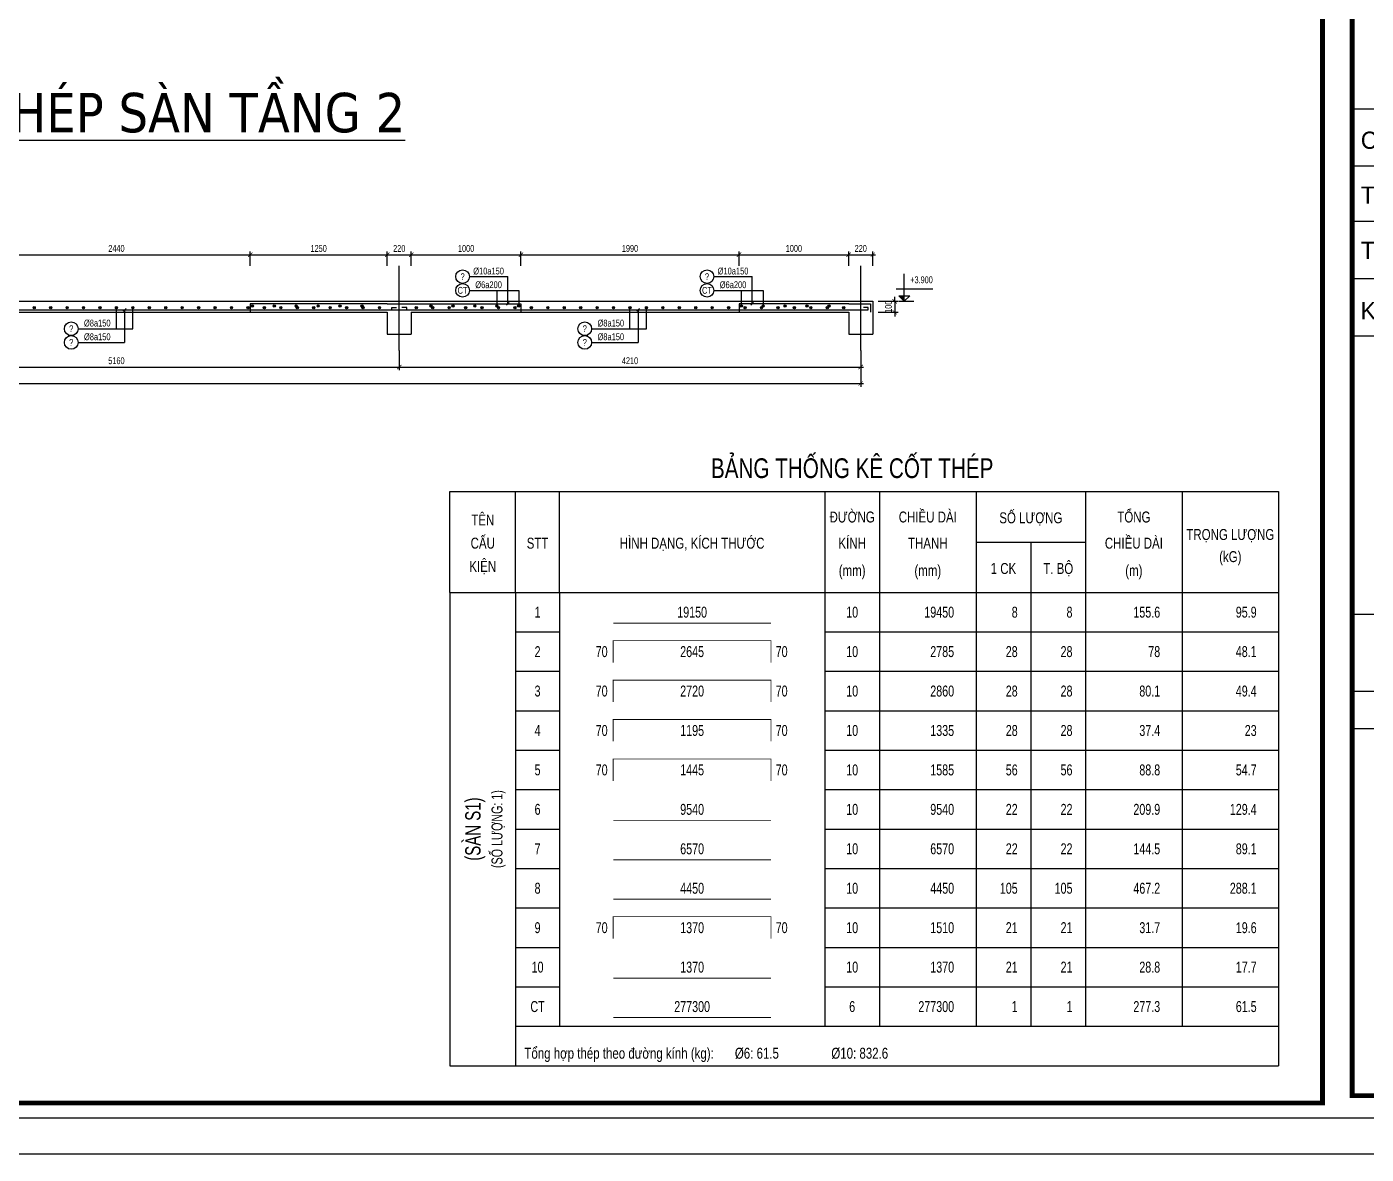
# Model space of a CAD drawing. Header units: inches. Extents: x 442278 to 842836, y -356313 to 59457.
# Drawn here: x 804497 to 816716, y -90180 to -79889 of the extents above; entities that cross this region are included whole.
import ezdxf
from ezdxf.enums import TextEntityAlignment as Align

# ---------------------------------------------------------------- set-up
doc = ezdxf.new("R2010")
doc.units = ezdxf.units.IN
doc.header["$LTSCALE"] = 250
doc.header["$MEASUREMENT"] = 0
doc.linetypes.add('CENTER', pattern=[50.8, 31.75, -6.35, 6.35, -6.35])
for name, color, linetype in [('-KHAO-5000-TEXT', 7, 'Continuous'), ('3', 9, 'Continuous'), ('gsgsdfg', 31, 'Continuous'), ('khungbve', 7, 'Continuous'), ('LA.BT', 7, 'Continuous'), ('LA.DIM', 251, 'Continuous'), ('LA.KHAC', 252, 'Continuous'), ('LA.TC', 3, 'Continuous'), ('LA.TD', 30, 'Continuous'), ('LA.TEXT', 60, 'Continuous'), ('LA.TEXT.MC', 120, 'Continuous'), ('LA.TRUC', 251, 'CENTER'), ('NETTHAY', 8, 'Continuous'), ('NTHAY', 8, 'Continuous')]:
    doc.layers.add(name, color=color, linetype=linetype)
doc.styles.add('AVANTH', font='')
doc.styles.add('S.BTEXT', font='arial.ttf', dxfattribs={"width": 0.75})
doc.styles.add('S.STEXT', font='arial.ttf', dxfattribs={"width": 0.7})
doc.styles.add('VnAvantH', font='', dxfattribs={"width": 0.7})
doc.styles.get('AVANTH').set_extended_font_data('.VnAvantH')
doc.styles.get('VnAvantH').set_extended_font_data('.VnAvantH')
doc.dimstyles.new('S.DIM25', dxfattribs={"dimtxt": 62.5, "dimasz": 40, "dimexe": 30, "dimexo": 0, "dimgap": 25, "dimtad": 1, "dimdec": 0, "dimzin": 13, "dimdsep": 46, "dimtxsty": 'S.STEXT', "dimblk": 'ARCHTICK', "dimcen": 0, "dimdle": 25, "dimclrd": 251, "dimclre": 251, "dimclrt": 60, "dimadec": 0, "dimazin": 0, "dimtfac": 1, "dimtdec": 0, "dimtix": 1, "dimtmove": 2, "dimatfit": 3, "dimfxl": 1, "dimtolj": 1, "dimtzin": 13, "dimarcsym": 0})

# ---------------------------------------------------------------- blocks, each defined once
blk = doc.blocks.new('KHUNG CHUAN SEICO')
at = {"layer": 'DEFPOINTS', "lineweight": -3, "ltscale": 2000}
blk.add_lwpolyline([(0, 397.16), (572.13, 397.16), (572.13, 0), (0, 0)], close=True, dxfattribs=at)
at = {"layer": 'gsgsdfg'}
blk.add_lwpolyline([(0, 397.16), (572.13, 397.16), (572.13, 0), (0, 0)], close=True, dxfattribs=at)
blk.add_lwpolyline([(0, 397.16), (572.13, 397.16), (572.13, 0), (0, 0)], close=True, dxfattribs=at)
at = {"layer": 'khungbve', "color": 7}
for p, q in [((465.32, 160.79), (562.18, 160.79)), ((465.32, 143.49), (562.18, 143.49)), ((465.32, 134.68), (562.18, 134.68)), ((465.32, 125.87), (562.18, 125.87)), ((465.32, 125.87), (562.18, 125.87)), ((465.32, 125.87), (562.18, 125.87))]:
    blk.add_line(p, q, dxfattribs=at)
at = {"layer": 'khungbve', "linetype": 'Continuous', "ltscale": 15}
blk.add_line((465.32, 151.98), (534.43, 151.98), dxfattribs=at)
at = {"layer": 'NETTHAY', "ltscale": 0.5}
for points, const_width in [([(26.26, 388.15), (460.75, 388.15), (460.75, 7.88), (26.26, 7.88), (26.26, 388.51)], 0.743), ([(465.32, 254.56), (562.18, 254.56), (562.18, 9.02), (465.32, 9.02), (465.32, 254.56)], 0.74)]:
    blk.add_lwpolyline(points, dxfattribs=dict(at, const_width=const_width))
at = {"layer": 'NTHAY', "lineweight": -3, "ltscale": 2000}
for p, q in [((562.18, 83.01), (465.32, 83.01)), ((465.32, 71.23), (562.18, 71.23)), ((562.18, 65.43), (465.32, 65.43))]:
    blk.add_line(p, q, dxfattribs=at)
blk.add_lwpolyline([(24.06, 391.61), (565.91, 391.61), (565.91, 5.55), (24.06, 5.55)], close=True, dxfattribs=at)
at = {"layer": '-KHAO-5000-TEXT', "linetype": 'Continuous', "ltscale": 15, "style": 'AVANTH', "oblique": 360}
for s, height, p in [('chñ tr×', 2.644, (466.64, 155.94)), ('THIÕT KÕ', 2.644, (466.64, 147.49)), ('thÓ hiÖn', 2.644, (466.64, 139)), ('KIÓM Kü THUËT', 2.6441, (466.59, 129.72))]:
    blk.add_text(s, height=height, rotation=360, dxfattribs=at).set_placement(p, align=Align.MIDDLE_LEFT)
at = {"layer": '3', "ltscale": 0.5, "style": 'VnAvantH'}
for tag, height, p in [('DRAWING1', 4.75, (514.01, 46.77)), ('DRAWING2', 4.75, (514.07, 36.02)), ('DATE', 2.5, (477.02, 18.64))]:
    blk.add_attdef(tag, text='', height=height, dxfattribs=at).set_placement(p, align=Align.CENTER)
blk = doc.blocks.new('_ArchTick')
at = {"color": 0, "linetype": 'ByBlock', "const_width": 0.15}
blk.add_lwpolyline([(-0.5, -0.5), (0.5, 0.5)], dxfattribs=at)
blk = doc.blocks.new('*D832')
at = {"layer": 'DEFPOINTS', "color": 0, "transparency": 16777216}
for p in [(802735, -82845), (807895, -82845), (807895, -82995)]:
    blk.add_point(p, dxfattribs=at)
at = {"layer": 'LA.DIM', "color": 251, "lineweight": -2, "transparency": 16777216}
for p, q in [((802735, -82845), (802735, -83025)), ((807895, -82845), (807895, -83025)), ((802710, -82995), (807920, -82995))]:
    blk.add_line(p, q, dxfattribs=at)
at = {"layer": 'LA.DIM', "color": 251, "lineweight": -2, "transparency": 16777216, "xscale": 40, "yscale": 40, "zscale": 40, "rotation": 180}
blk.add_blockref('_ArchTick', (802735, -82995), dxfattribs=at)
at = {"layer": 'LA.DIM', "color": 251, "lineweight": -2, "transparency": 16777216, "xscale": 40, "yscale": 40, "zscale": 40}
blk.add_blockref('_ArchTick', (807895, -82995), dxfattribs=at)
at = {"layer": 'LA.DIM', "color": 60, "transparency": 16777216, "insert": (805315, -82938), "char_height": 62.5, "attachment_point": 5, "style": 'S.STEXT'}
blk.add_mtext('\\A1;5160', dxfattribs=at)
blk = doc.blocks.new('*D833')
at = {"layer": 'DEFPOINTS', "color": 0, "transparency": 16777216}
for p in [(807895, -82845), (812105, -82845), (812105, -82995)]:
    blk.add_point(p, dxfattribs=at)
at = {"layer": 'LA.DIM', "color": 251, "lineweight": -2, "transparency": 16777216}
for p, q in [((807895, -82845), (807895, -83025)), ((812105, -82845), (812105, -83025)), ((807870, -82995), (812130, -82995))]:
    blk.add_line(p, q, dxfattribs=at)
at = {"layer": 'LA.DIM', "color": 251, "lineweight": -2, "transparency": 16777216, "xscale": 40, "yscale": 40, "zscale": 40, "rotation": 180}
blk.add_blockref('_ArchTick', (807895, -82995), dxfattribs=at)
at = {"layer": 'LA.DIM', "color": 251, "lineweight": -2, "transparency": 16777216, "xscale": 40, "yscale": 40, "zscale": 40}
blk.add_blockref('_ArchTick', (812105, -82995), dxfattribs=at)
at = {"layer": 'LA.DIM', "color": 60, "transparency": 16777216, "insert": (810000, -82938), "char_height": 62.5, "attachment_point": 5, "style": 'S.STEXT'}
blk.add_mtext('\\A1;4210', dxfattribs=at)
blk = doc.blocks.new('*D834')
at = {"layer": 'DEFPOINTS', "color": 0, "transparency": 16777216}
for p in [(793015, -82845), (812105, -82845), (812105, -83145)]:
    blk.add_point(p, dxfattribs=at)
at = {"layer": 'LA.DIM', "color": 251, "lineweight": -2, "transparency": 16777216}
for p, q in [((793015, -82845), (793015, -83175)), ((812105, -82845), (812105, -83175)), ((792990, -83145), (812130, -83145))]:
    blk.add_line(p, q, dxfattribs=at)
at = {"layer": 'LA.DIM', "color": 251, "lineweight": -2, "transparency": 16777216, "xscale": 40, "yscale": 40, "zscale": 40, "rotation": 180}
blk.add_blockref('_ArchTick', (793015, -83145), dxfattribs=at)
at = {"layer": 'LA.DIM', "color": 251, "lineweight": -2, "transparency": 16777216, "xscale": 40, "yscale": 40, "zscale": 40}
blk.add_blockref('_ArchTick', (812105, -83145), dxfattribs=at)
at = {"layer": 'LA.DIM', "color": 60, "transparency": 16777216, "insert": (802560, -83088), "char_height": 62.5, "attachment_point": 5, "style": 'S.STEXT'}
blk.add_mtext('\\A1;19090', dxfattribs=at)
blk = doc.blocks.new('*D856')
at = {"layer": 'DEFPOINTS', "color": 0, "transparency": 16777216}
for p in [(806535, -81970), (804095, -82070), (806535, -82070)]:
    blk.add_point(p, dxfattribs=at)
at = {"layer": 'LA.DIM', "color": 251, "lineweight": -2, "transparency": 16777216}
for p, q in [((804070, -81970), (806560, -81970)), ((804095, -82070), (804095, -81940)), ((806535, -82070), (806535, -81940))]:
    blk.add_line(p, q, dxfattribs=at)
at = {"layer": 'LA.DIM', "color": 251, "lineweight": -2, "transparency": 16777216, "xscale": 40, "yscale": 40, "zscale": 40, "rotation": 180}
blk.add_blockref('_ArchTick', (804095, -81970), dxfattribs=at)
at = {"layer": 'LA.DIM', "color": 251, "lineweight": -2, "transparency": 16777216, "xscale": 40, "yscale": 40, "zscale": 40}
blk.add_blockref('_ArchTick', (806535, -81970), dxfattribs=at)
at = {"layer": 'LA.DIM', "color": 60, "transparency": 16777216, "insert": (805315, -81913), "char_height": 62.5, "attachment_point": 5, "style": 'S.STEXT'}
blk.add_mtext('\\A1;2440', dxfattribs=at)
blk = doc.blocks.new('*D838')
at = {"layer": 'DEFPOINTS', "color": 0, "transparency": 16777216}
for p in [(807785, -81970), (806535, -82070), (807785, -82070)]:
    blk.add_point(p, dxfattribs=at)
at = {"layer": 'LA.DIM', "color": 251, "lineweight": -2, "transparency": 16777216}
for p, q in [((806510, -81970), (807810, -81970)), ((806535, -82070), (806535, -81940)), ((807785, -82070), (807785, -81940))]:
    blk.add_line(p, q, dxfattribs=at)
at = {"layer": 'LA.DIM', "color": 251, "lineweight": -2, "transparency": 16777216, "xscale": 40, "yscale": 40, "zscale": 40, "rotation": 180}
blk.add_blockref('_ArchTick', (806535, -81970), dxfattribs=at)
at = {"layer": 'LA.DIM', "color": 251, "lineweight": -2, "transparency": 16777216, "xscale": 40, "yscale": 40, "zscale": 40}
blk.add_blockref('_ArchTick', (807785, -81970), dxfattribs=at)
at = {"layer": 'LA.DIM', "color": 60, "transparency": 16777216, "insert": (807160, -81913), "char_height": 62.5, "attachment_point": 5, "style": 'S.STEXT'}
blk.add_mtext('\\A1;1250', dxfattribs=at)
blk = doc.blocks.new('*D839')
at = {"layer": 'DEFPOINTS', "color": 0, "transparency": 16777216}
for p in [(809005, -81970), (808005, -82070), (809005, -82070)]:
    blk.add_point(p, dxfattribs=at)
at = {"layer": 'LA.DIM', "color": 251, "lineweight": -2, "transparency": 16777216}
for p, q in [((807980, -81970), (809030, -81970)), ((808005, -82070), (808005, -81940)), ((809005, -82070), (809005, -81940))]:
    blk.add_line(p, q, dxfattribs=at)
at = {"layer": 'LA.DIM', "color": 251, "lineweight": -2, "transparency": 16777216, "xscale": 40, "yscale": 40, "zscale": 40, "rotation": 180}
blk.add_blockref('_ArchTick', (808005, -81970), dxfattribs=at)
at = {"layer": 'LA.DIM', "color": 251, "lineweight": -2, "transparency": 16777216, "xscale": 40, "yscale": 40, "zscale": 40}
blk.add_blockref('_ArchTick', (809005, -81970), dxfattribs=at)
at = {"layer": 'LA.DIM', "color": 60, "transparency": 16777216, "insert": (808505, -81913), "char_height": 62.5, "attachment_point": 5, "style": 'S.STEXT'}
blk.add_mtext('\\A1;1000', dxfattribs=at)
blk = doc.blocks.new('*D840')
at = {"layer": 'DEFPOINTS', "color": 0, "transparency": 16777216}
for p in [(810995, -81970), (809005, -82070), (810995, -82070)]:
    blk.add_point(p, dxfattribs=at)
at = {"layer": 'LA.DIM', "color": 251, "lineweight": -2, "transparency": 16777216}
for p, q in [((808980, -81970), (811020, -81970)), ((809005, -82070), (809005, -81940)), ((810995, -82070), (810995, -81940))]:
    blk.add_line(p, q, dxfattribs=at)
at = {"layer": 'LA.DIM', "color": 251, "lineweight": -2, "transparency": 16777216, "xscale": 40, "yscale": 40, "zscale": 40, "rotation": 180}
blk.add_blockref('_ArchTick', (809005, -81970), dxfattribs=at)
at = {"layer": 'LA.DIM', "color": 251, "lineweight": -2, "transparency": 16777216, "xscale": 40, "yscale": 40, "zscale": 40}
blk.add_blockref('_ArchTick', (810995, -81970), dxfattribs=at)
at = {"layer": 'LA.DIM', "color": 60, "transparency": 16777216, "insert": (810000, -81913), "char_height": 62.5, "attachment_point": 5, "style": 'S.STEXT'}
blk.add_mtext('\\A1;1990', dxfattribs=at)
blk = doc.blocks.new('*D841')
at = {"layer": 'DEFPOINTS', "color": 0, "transparency": 16777216}
for p in [(811995, -81970), (810995, -82070), (811995, -82070)]:
    blk.add_point(p, dxfattribs=at)
at = {"layer": 'LA.DIM', "color": 251, "lineweight": -2, "transparency": 16777216}
for p, q in [((810970, -81970), (812020, -81970)), ((810995, -82070), (810995, -81940)), ((811995, -82070), (811995, -81940))]:
    blk.add_line(p, q, dxfattribs=at)
at = {"layer": 'LA.DIM', "color": 251, "lineweight": -2, "transparency": 16777216, "xscale": 40, "yscale": 40, "zscale": 40, "rotation": 180}
blk.add_blockref('_ArchTick', (810995, -81970), dxfattribs=at)
at = {"layer": 'LA.DIM', "color": 251, "lineweight": -2, "transparency": 16777216, "xscale": 40, "yscale": 40, "zscale": 40}
blk.add_blockref('_ArchTick', (811995, -81970), dxfattribs=at)
at = {"layer": 'LA.DIM', "color": 60, "transparency": 16777216, "insert": (811495, -81913), "char_height": 62.5, "attachment_point": 5, "style": 'S.STEXT'}
blk.add_mtext('\\A1;1000', dxfattribs=at)
blk = doc.blocks.new('*D846')
at = {"layer": 'DEFPOINTS', "color": 0, "transparency": 16777216}
for p in [(808005, -81970), (807785, -82070), (808005, -82070)]:
    blk.add_point(p, dxfattribs=at)
at = {"layer": 'LA.DIM', "color": 251, "lineweight": -2, "transparency": 16777216}
for p, q in [((807760, -81970), (808030, -81970)), ((807785, -82070), (807785, -81940)), ((808005, -82070), (808005, -81940))]:
    blk.add_line(p, q, dxfattribs=at)
at = {"layer": 'LA.DIM', "color": 251, "lineweight": -2, "transparency": 16777216, "xscale": 40, "yscale": 40, "zscale": 40, "rotation": 180}
blk.add_blockref('_ArchTick', (807785, -81970), dxfattribs=at)
at = {"layer": 'LA.DIM', "color": 251, "lineweight": -2, "transparency": 16777216, "xscale": 40, "yscale": 40, "zscale": 40}
blk.add_blockref('_ArchTick', (808005, -81970), dxfattribs=at)
at = {"layer": 'LA.DIM', "color": 60, "transparency": 16777216, "insert": (807895, -81913), "char_height": 62.5, "attachment_point": 5, "style": 'S.STEXT'}
blk.add_mtext('\\A1;220', dxfattribs=at)
blk = doc.blocks.new('*D847')
at = {"layer": 'DEFPOINTS', "color": 0, "transparency": 16777216}
for p in [(812215, -81970), (811995, -82070), (812215, -82070)]:
    blk.add_point(p, dxfattribs=at)
at = {"layer": 'LA.DIM', "color": 251, "lineweight": -2, "transparency": 16777216}
for p, q in [((811970, -81970), (812240, -81970)), ((811995, -82070), (811995, -81940)), ((812215, -82070), (812215, -81940))]:
    blk.add_line(p, q, dxfattribs=at)
at = {"layer": 'LA.DIM', "color": 251, "lineweight": -2, "transparency": 16777216, "xscale": 40, "yscale": 40, "zscale": 40, "rotation": 180}
blk.add_blockref('_ArchTick', (811995, -81970), dxfattribs=at)
at = {"layer": 'LA.DIM', "color": 251, "lineweight": -2, "transparency": 16777216, "xscale": 40, "yscale": 40, "zscale": 40}
blk.add_blockref('_ArchTick', (812215, -81970), dxfattribs=at)
at = {"layer": 'LA.DIM', "color": 60, "transparency": 16777216, "insert": (812105, -81913), "char_height": 62.5, "attachment_point": 5, "style": 'S.STEXT'}
blk.add_mtext('\\A1;220', dxfattribs=at)
blk = doc.blocks.new('*D848')
at = {"layer": 'DEFPOINTS', "color": 0, "transparency": 16777216}
for p in [(812265, -82395), (812265, -82495), (812415, -82495)]:
    blk.add_point(p, dxfattribs=at)
at = {"layer": 'LA.DIM', "color": 251, "lineweight": -2, "transparency": 16777216}
for p, q in [((812415, -82395), (812415, -82355)), ((812265, -82395), (812445, -82395)), ((812415, -82395), (812415, -82495)), ((812265, -82495), (812445, -82495)), ((812415, -82495), (812415, -82535))]:
    blk.add_line(p, q, dxfattribs=at)
at = {"layer": 'LA.DIM', "color": 251, "lineweight": -2, "transparency": 16777216, "xscale": 40, "yscale": 40, "zscale": 40}
for p, rotation in [((812415, -82395), 270), ((812415, -82495), 90)]:
    blk.add_blockref('_ArchTick', p, dxfattribs=dict(at, rotation=rotation))
at = {"layer": 'LA.DIM', "color": 60, "transparency": 16777216, "insert": (812358, -82445), "char_height": 62.5, "attachment_point": 5, "rotation": 90, "style": 'S.STEXT'}
blk.add_mtext('\\A1;100', dxfattribs=at)
blk = doc.blocks.new('BLOCK.COS')
at = {"layer": 'LA.KHAC'}
blk.add_hatch(color=256, dxfattribs=at).paths.add_polyline_path([(37.5, 50), (87.5, 0), (87.5, 50)])
at = {"layer": 'LA.KHAC', "color": 5}
for p, q in [((37.5, 50), (137.5, 50)), ((87.5, 0), (37.5, 50)), ((37.5, 0), (175, 0)), ((87.5, 0), (87.5, 50)), ((87.5, 0), (137.5, 50))]:
    blk.add_line(p, q, dxfattribs=at)
blk = doc.blocks.new('BLOCK.TC')
at = {"layer": 'LA.TC'}
blk.add_hatch(color=256, dxfattribs=at).paths.add_polyline_path([(10, 0, 1), (-10, 0, 1)])
at = {"layer": 'LA.TD'}
blk.add_circle((0, 0), 10, dxfattribs=at)
blk = doc.blocks.new('TIEUDE.BTKD')
at = {"layer": 'LA.BT'}
for p, q in [((0, -350), (0, -120)), ((0, -120), (1890, -120)), ((150, -350), (150, -120)), ((250, -350), (250, -120)), ((855, -120), (855, -350)), ((980, -120), (980, -350)), ((1200, -120), (1200, -350)), ((1450, -120), (1450, -350)), ((1670, -120), (1670, -350)), ((1890, -120), (1890, -350)), ((1200, -235.6), (1450, -235.6)), ((1325, -235.6), (1325, -350)), ((0, -350), (1890, -350))]:
    blk.add_line(p, q, dxfattribs=at)
at = {"layer": 'LA.TEXT', "style": 'S.BTEXT', "width": 0.75}
blk.add_text('BẢNG THỐNG KÊ CỐT THÉP', height=45, dxfattribs=at).set_placement((917.5, -60), align=Align.MIDDLE)
for s, p in [('TÊN', (75, -197.2)), ('ĐƯỜNG', (917.5, -190.4)), ('CHIỀU DÀI', (1090, -190.4)), ('SỐ LƯỢNG', (1325, -192.2)), ('TỔNG', (1560, -190.4)), ('TRỌNG LƯỢNG', (1780, -230.3)), ('CẤU', (75, -250)), ('STT', (200, -250.1)), ('HÌNH DẠNG, KÍCH THƯỚC', (552.5, -250.1)), ('KÍNH', (917.5, -250.1)), ('THANH', (1090, -250.1)), ('CHIỀU DÀI', (1560, -250.1)), ('KIỆN', (75, -303)), ('(kG)', (1780, -280.8)), ('(mm)', (917.5, -312.4)), ('(mm)', (1090, -312.4)), ('1 CK', (1262.5, -307.9)), ('T. BỘ', (1387.5, -307.9)), ('(m)', (1560, -312.4))]:
    blk.add_text(s, height=25, dxfattribs=at).set_placement(p, align=Align.CENTER)
blk = doc.blocks.new('TH.2')
at = {"layer": 'LA.TC', "const_width": 2}
blk.add_lwpolyline([(222.5, 20), (582.5, 20)], dxfattribs=at)
at = {"layer": 'LA.TEXT', "style": 'S.STEXT', "width": 0.7}
for tag, p in [('SH', (50, 45)), ('L2', (402.5, 45)), ('DK', (767.5, 45))]:
    blk.add_attdef(tag, text='', height=25, dxfattribs=at).set_placement(p, align=Align.MIDDLE)
for tag, p in [('DAI', (1000, 45)), ('SL1', (1145, 45)), ('SLA', (1270, 45)), ('DT', (1470, 45)), ('TL', (1690, 45))]:
    blk.add_attdef(tag, text='', height=25, dxfattribs=at).set_placement(p, align=Align.MIDDLE_RIGHT)
blk = doc.blocks.new('TH.9')
at = {"layer": 'LA.TC', "const_width": 2}
blk.add_lwpolyline([(582.5, 20), (582.5, 70), (222.5, 70), (222.5, 20)], dxfattribs=at)
at = {"layer": 'LA.TEXT', "style": 'S.STEXT', "width": 0.7}
for tag, p in [('SH', (50, 45)), ('L2', (402.5, 45)), ('DK', (767.5, 45))]:
    blk.add_attdef(tag, text='', height=25, dxfattribs=at).set_placement(p, align=Align.MIDDLE)
for tag, p in [('L1', (209.8, 45)), ('DAI', (1000, 45)), ('SL1', (1145, 45)), ('SLA', (1270, 45)), ('DT', (1470, 45)), ('TL', (1690, 45))]:
    blk.add_attdef(tag, text='', height=25, dxfattribs=at).set_placement(p, align=Align.MIDDLE_RIGHT)
blk.add_attdef('L3', text='', height=25, dxfattribs=at).set_placement((593.1, 45), align=Align.MIDDLE_LEFT)

msp = doc.modelspace()

# ---------------------------------------------------------------- linework, layer by layer
at = {"layer": 'LA.BT'}
for p, q in [((802845.09, -82395.17), (807785.09, -82395.17)), ((807785.09, -82395.17), (808005.09, -82395.17)), ((808005.09, -82395.17), (811995.09, -82395.17)), ((811995.09, -82395.17), (812215.09, -82395.17)), ((812215.09, -82395.17), (812215.09, -82695.17)), ((802845.09, -82495.17), (807785.09, -82495.17)), ((807785.09, -82495.17), (807785.09, -82695.17)), ((808005.09, -82495.17), (811995.09, -82495.17)), ((808005.09, -82495.17), (808005.09, -82695.17)), ((811995.09, -82495.17), (811995.09, -82695.17)), ((807785.09, -82695.17), (808005.09, -82695.17)), ((811995.09, -82695.17), (812215.09, -82695.17)), ((808356.83, -85052.51), (808356.83, -89372.51)), ((808956.83, -85052.51), (808956.83, -89372.51)), ((809356.83, -85052.51), (809356.83, -89012.51)), ((811776.83, -85052.51), (811776.83, -89012.51)), ((812276.83, -85052.51), (812276.83, -89012.51)), ((813156.83, -85052.51), (813156.83, -89012.51)), ((813656.83, -85052.51), (813656.83, -89012.51)), ((814156.83, -85052.51), (814156.83, -89012.51)), ((815036.83, -85052.51), (815036.83, -89012.51)), ((815916.83, -85052.51), (815916.83, -89372.51)), ((808956.83, -85412.51), (809356.83, -85412.51)), ((811776.83, -85412.51), (815916.83, -85412.51)), ((808956.83, -85772.51), (809356.83, -85772.51)), ((811776.83, -85772.51), (815916.83, -85772.51)), ((808956.83, -86132.51), (809356.83, -86132.51)), ((811776.83, -86132.51), (815916.83, -86132.51)), ((808956.83, -86492.51), (809356.83, -86492.51)), ((811776.83, -86492.51), (815916.83, -86492.51)), ((808956.83, -86852.51), (809356.83, -86852.51)), ((811776.83, -86852.51), (815916.83, -86852.51)), ((808956.83, -87212.51), (809356.83, -87212.51)), ((811776.83, -87212.51), (815916.83, -87212.51)), ((808956.83, -87572.51), (809356.83, -87572.51)), ((811776.83, -87572.51), (815916.83, -87572.51)), ((808956.83, -87932.51), (809356.83, -87932.51)), ((811776.83, -87932.51), (815916.83, -87932.51)), ((808956.83, -88292.51), (809356.83, -88292.51)), ((811776.83, -88292.51), (815916.83, -88292.51)), ((808956.83, -88652.51), (809356.83, -88652.51)), ((811776.83, -88652.51), (815916.83, -88652.51)), ((808956.83, -89012.51), (815916.83, -89012.51)), ((808356.83, -89372.51), (815916.83, -89372.51))]:
    msp.add_line(p, q, dxfattribs=at)
at = {"layer": 'LA.KHAC'}
for p, q in [((808535.09, -82170.17), (808885.09, -82170.17)), ((808885.09, -82417.17), (808885.09, -82170.17)), ((810765.09, -82170.17), (811115.09, -82170.17)), ((811115.09, -82417.17), (811115.09, -82170.17)), ((812502.59, -82395.17), (812502.59, -82145.17)), ((808535.09, -82295.17), (808985.09, -82295.17)), ((808785.09, -82295.17), (808785.09, -82437.17)), ((808985.09, -82295.17), (808985.09, -82437.17)), ((810765.09, -82295.17), (811215.09, -82295.17)), ((811015.09, -82295.17), (811015.09, -82437.17)), ((811215.09, -82295.17), (811215.09, -82437.17)), ((812427.59, -82280.17), (812762.59, -82280.17)), ((805315.09, -82645.17), (805315.09, -82453.17)), ((805390.09, -82473.17), (805390.09, -82770.17)), ((805465.09, -82645.17), (805465.09, -82453.17)), ((810000.09, -82645.17), (810000.09, -82453.17)), ((810075.09, -82473.17), (810075.09, -82770.17)), ((810150.09, -82645.17), (810150.09, -82453.17)), ((804965.09, -82645.17), (805465.09, -82645.17)), ((809650.09, -82645.17), (810150.09, -82645.17)), ((804965.09, -82770.17), (805390.09, -82770.17)), ((809650.09, -82770.17), (810075.09, -82770.17))]:
    msp.add_line(p, q, dxfattribs=at)
at = {"layer": 'LA.KHAC', "color": 3}
for p, q in [((805377.59, -82485.67), (805402.59, -82460.67)), ((808872.59, -82429.67), (808897.59, -82404.67)), ((810062.59, -82485.67), (810087.59, -82460.67)), ((811102.59, -82429.67), (811127.59, -82404.67))]:
    msp.add_line(p, q, dxfattribs=at)
at = {"layer": 'LA.TD'}
for p, q in [((802845.09, -82473.17), (807785.09, -82473.17)), ((807785.09, -82417.17), (806535.09, -82417.17)), ((806535.09, -82417.17), (806535.09, -82495.17)), ((807785.09, -82417.17), (808005.09, -82417.17)), ((807785.09, -82417.17), (808005.09, -82417.17)), ((807785.09, -82473.17), (807963.09, -82473.17)), ((807827.09, -82473.17), (807827.09, -82451.17)), ((807827.09, -82451.17), (807871.09, -82451.17)), ((807827.09, -82473.17), (808005.09, -82473.17)), ((807963.09, -82451.17), (807919.09, -82451.17)), ((807963.09, -82473.17), (807963.09, -82451.17)), ((808005.09, -82417.17), (809005.09, -82417.17)), ((808005.09, -82473.17), (811995.09, -82473.17)), ((809005.09, -82417.17), (809005.09, -82495.17)), ((811995.09, -82417.17), (810995.09, -82417.17)), ((810995.09, -82417.17), (810995.09, -82495.17)), ((811995.09, -82417.17), (812193.09, -82417.17)), ((811995.09, -82473.17), (812173.09, -82473.17)), ((812173.09, -82451.17), (812129.09, -82451.17)), ((812173.09, -82473.17), (812173.09, -82451.17)), ((812193.09, -82417.17), (812193.09, -82495.17))]:
    msp.add_line(p, q, dxfattribs=at)
at = {"layer": 'LA.TEXT.MC', "color": 252}
for centre in [(808472.59, -82170.17), (810702.59, -82170.17), (808472.59, -82295.17), (810702.59, -82295.17), (804902.59, -82645.17), (809587.59, -82645.17), (804902.59, -82770.17), (809587.59, -82770.17)]:
    msp.add_circle(centre, 62.5, dxfattribs=at)
at = {"layer": 'LA.TRUC'}
for p, q in [((807895.09, -82845.17), (807895.09, -82070.17)), ((812105.09, -82845.17), (812105.09, -82070.17))]:
    msp.add_line(p, q, dxfattribs=at)

# ---------------------------------------------------------------- block references
at = {"layer": 'LA.DIM', "xscale": 59.35300561240523, "yscale": 59.35300561205079, "zscale": 59.35300561188299}
msp.add_blockref('KHUNG CHUAN SEICO', (788970.47, -90180.34), dxfattribs=at)
at = {"layer": 'LA.KHAC'}
msp.add_blockref('BLOCK.COS', (812415.09, -82395.17), dxfattribs=at)
at = {"layer": 'LA.TC'}
for p in [(804565.09, -82453.17), (804715.09, -82453.17), (804865.09, -82453.17), (805015.09, -82453.17), (805165.09, -82453.17), (805315.09, -82453.17), (805465.09, -82453.17), (805615.09, -82453.17), (805765.09, -82453.17), (805915.09, -82453.17), (806065.09, -82453.17), (806215.09, -82453.17), (806365.09, -82453.17), (806515.09, -82453.17), (806555.09, -82437.17), (806665.09, -82453.17), (806755.09, -82437.17), (806815.09, -82453.17), (806955.09, -82437.17), (806965.09, -82453.17), (807115.09, -82453.17), (807155.09, -82437.17), (807265.09, -82453.17), (807355.09, -82437.17), (807415.09, -82453.17), (807555.09, -82437.17), (807565.09, -82453.17), (807715.09, -82453.17), (808050.09, -82453.17), (808185.09, -82437.17), (808200.09, -82453.17), (808350.09, -82453.17), (808385.09, -82437.17), (808500.09, -82453.17), (808585.09, -82437.17), (808650.09, -82453.17), (808785.09, -82437.17), (808800.09, -82453.17), (808950.09, -82453.17), (808985.09, -82437.17), (809100.09, -82453.17), (809250.09, -82453.17), (809400.09, -82453.17), (809550.09, -82453.17), (809700.09, -82453.17), (809850.09, -82453.17), (810000.09, -82453.17), (810150.09, -82453.17), (810300.09, -82453.17), (810450.09, -82453.17), (810600.09, -82453.17), (810750.09, -82453.17), (810900.09, -82453.17), (811015.09, -82437.17), (811050.09, -82453.17), (811200.09, -82453.17), (811215.09, -82437.17), (811350.09, -82453.17), (811415.09, -82437.17), (811500.09, -82453.17), (811615.09, -82437.17), (811650.09, -82453.17), (811800.09, -82453.17), (811815.09, -82437.17), (811950.09, -82453.17)]:
    msp.add_blockref('BLOCK.TC', p, dxfattribs=at)
at = {"layer": 'LA.TEXT', "xscale": 4, "yscale": 4, "zscale": 4}
msp.add_blockref('TIEUDE.BTKD', (808356.83, -83652.51), dxfattribs=at)
for name, p, values in [('TH.2', (808956.83, -85412.51), {'L2': '19150', 'TL': '95.9', 'DT': '155.6', 'SLA': '8', 'SL1': '8', 'DAI': '19450', 'DK': '10', 'SH': '1'}), ('TH.9', (808956.83, -85772.51), {'SH': '2', 'L1': '70', 'L2': '2645', 'L3': '70', 'DK': '10', 'DAI': '2785', 'SL1': '28', 'SLA': '28', 'DT': '78', 'TL': '48.1'}), ('TH.9', (808956.83, -86132.51), {'SH': '3', 'L1': '70', 'L2': '2720', 'L3': '70', 'DK': '10', 'DAI': '2860', 'SL1': '28', 'SLA': '28', 'DT': '80.1', 'TL': '49.4'}), ('TH.9', (808956.83, -86492.51), {'SH': '4', 'L1': '70', 'L2': '1195', 'L3': '70', 'DK': '10', 'DAI': '1335', 'SL1': '28', 'SLA': '28', 'DT': '37.4', 'TL': '23'}), ('TH.9', (808956.83, -86852.51), {'SH': '5', 'L1': '70', 'L2': '1445', 'L3': '70', 'DK': '10', 'DAI': '1585', 'SL1': '56', 'SLA': '56', 'DT': '88.8', 'TL': '54.7'}), ('TH.2', (808956.83, -87212.51), {'L2': '9540', 'TL': '129.4', 'DT': '209.9', 'SLA': '22', 'SL1': '22', 'DAI': '9540', 'DK': '10', 'SH': '6'}), ('TH.2', (808956.83, -87572.51), {'L2': '6570', 'TL': '89.1', 'DT': '144.5', 'SLA': '22', 'SL1': '22', 'DAI': '6570', 'DK': '10', 'SH': '7'}), ('TH.2', (808956.83, -87932.51), {'L2': '4450', 'TL': '288.1', 'DT': '467.2', 'SLA': '105', 'SL1': '105', 'DAI': '4450', 'DK': '10', 'SH': '8'}), ('TH.9', (808956.83, -88292.51), {'SH': '9', 'L1': '70', 'L2': '1370', 'L3': '70', 'DK': '10', 'DAI': '1510', 'SL1': '21', 'SLA': '21', 'DT': '31.7', 'TL': '19.6'}), ('TH.2', (808956.83, -88652.51), {'L2': '1370', 'TL': '17.7', 'DT': '28.8', 'SLA': '21', 'SL1': '21', 'DAI': '1370', 'DK': '10', 'SH': '10'}), ('TH.2', (808956.83, -89012.51), {'L2': '277300', 'TL': '61.5', 'DT': '277.3', 'SLA': '1', 'SL1': '1', 'DAI': '277300', 'DK': '6', 'SH': 'CT'})]:
    msp.add_blockref(name, p, dxfattribs=at).add_auto_attribs(values)

# ---------------------------------------------------------------- texts
at = {"layer": 'LA.TEXT', "style": 'S.STEXT', "width": 0.75}
for s, p in [('%%C10a150', (808710.09, -82150.17)), ('%%C10a150', (810940.09, -82150.17)), ('%%C6a200', (808710.09, -82275.17)), ('%%C6a200', (810940.09, -82275.17)), ('%%C8a150', (805140.09, -82625.17)), ('%%C8a150', (809825.09, -82625.17)), ('%%C8a150', (805140.09, -82750.17)), ('%%C8a150', (809825.09, -82750.17))]:
    msp.add_text(s, height=62.5, dxfattribs=at).set_placement(p, align=Align.CENTER)
at = {"layer": 'LA.TEXT', "style": 'S.STEXT', "width": 0.7}
msp.add_text('+3.900', height=62.5, dxfattribs=at).set_placement((812762.59, -82230.17), align=Align.RIGHT)
at = {"layer": 'LA.TEXT', "color": 7, "style": 'S.STEXT', "width": 0.7}
msp.add_text('(SỐ LƯỢNG: 1)', height=100, rotation=90, dxfattribs=at).set_placement((808836.83, -87212.51), align=Align.CENTER)
at = {"layer": 'LA.TEXT', "style": 'S.STEXT', "width": 0.7}
msp.add_text('(SÀN S1)', height=140, rotation=90, dxfattribs=at).set_placement((808636.83, -87212.51), align=Align.CENTER)
at = {"layer": 'LA.TEXT', "style": 'S.STEXT', "width": 0.75}
for s, p in [('Tổng hợp thép theo đường kính (kg):', (809036.83, -89308.51)), ('%%c6: 61.5', (810956.83, -89308.51)), ('%%c10: 832.6', (811836.83, -89308.51))]:
    msp.add_text(s, height=100, dxfattribs=at).set_placement(p)
at = {"layer": 'LA.TEXT', "insert": (800105.76, -80942.93), "char_height": 360, "width": 18167.6107, "attachment_point": 7, "style": 'AVANTH'}
msp.add_mtext('{\\fTahoma|b0|i0|c0|p34;\\LMẶT BẰNG BỐ TRÍ THÉP SÀN TẦNG 2}', dxfattribs=at)
at = {"layer": 'LA.TEXT.MC', "style": 'S.STEXT', "width": 0.75}
for s, p in [('?', (808472.59, -82170.17)), ('?', (810702.59, -82170.17)), ('CT', (808472.59, -82295.17)), ('CT', (810702.59, -82295.17)), ('?', (804902.59, -82645.17)), ('?', (809587.59, -82645.17)), ('?', (804902.59, -82770.17)), ('?', (809587.59, -82770.17))]:
    msp.add_text(s, height=62.5, dxfattribs=at).set_placement(p, align=Align.MIDDLE_CENTER)

# ---------------------------------------------------------------- dimensions: what is measured, and where the dimension line sits
at = {"layer": 'LA.DIM'}
for p1, p2, distance, picture, middle in [((804095.09, -82070.17), (806535.09, -82070.17), 100, '*D856', (805315.09, -81913.26)), ((806535.09, -82070.17), (807785.09, -82070.17), 100, '*D838', (807160.09, -81913.26)), ((807785.09, -82070.17), (808005.09, -82070.17), 100, '*D846', (807895.09, -81913.26)), ((808005.09, -82070.17), (809005.09, -82070.17), 100, '*D839', (808505.09, -81913.26)), ((809005.09, -82070.17), (810995.09, -82070.17), 100, '*D840', (810000.09, -81913.26)), ((810995.09, -82070.17), (811995.09, -82070.17), 100, '*D841', (811495.09, -81913.26)), ((811995.09, -82070.17), (812215.09, -82070.17), 100, '*D847', (812105.09, -81913.26)), ((812265.09, -82395.17), (812265.09, -82495.17), 150, '*D848', (812358.18, -82445.17)), ((793015.09, -82845.17), (812105.09, -82845.17), -300, '*D834', (802560.09, -83088.26)), ((802735.09, -82845.17), (807895.09, -82845.17), -150, '*D832', (805315.09, -82938.26)), ((807895.09, -82845.17), (812105.09, -82845.17), -150, '*D833', (810000.09, -82938.26))]:
    dim = msp.add_aligned_dim(p1=p1, p2=p2, distance=distance, dimstyle='S.DIM25', dxfattribs=at)
    dim.commit()
    dim.dimension.update_dxf_attribs({"geometry": picture, "text_midpoint": middle})

doc.saveas('drawing.dxf')
